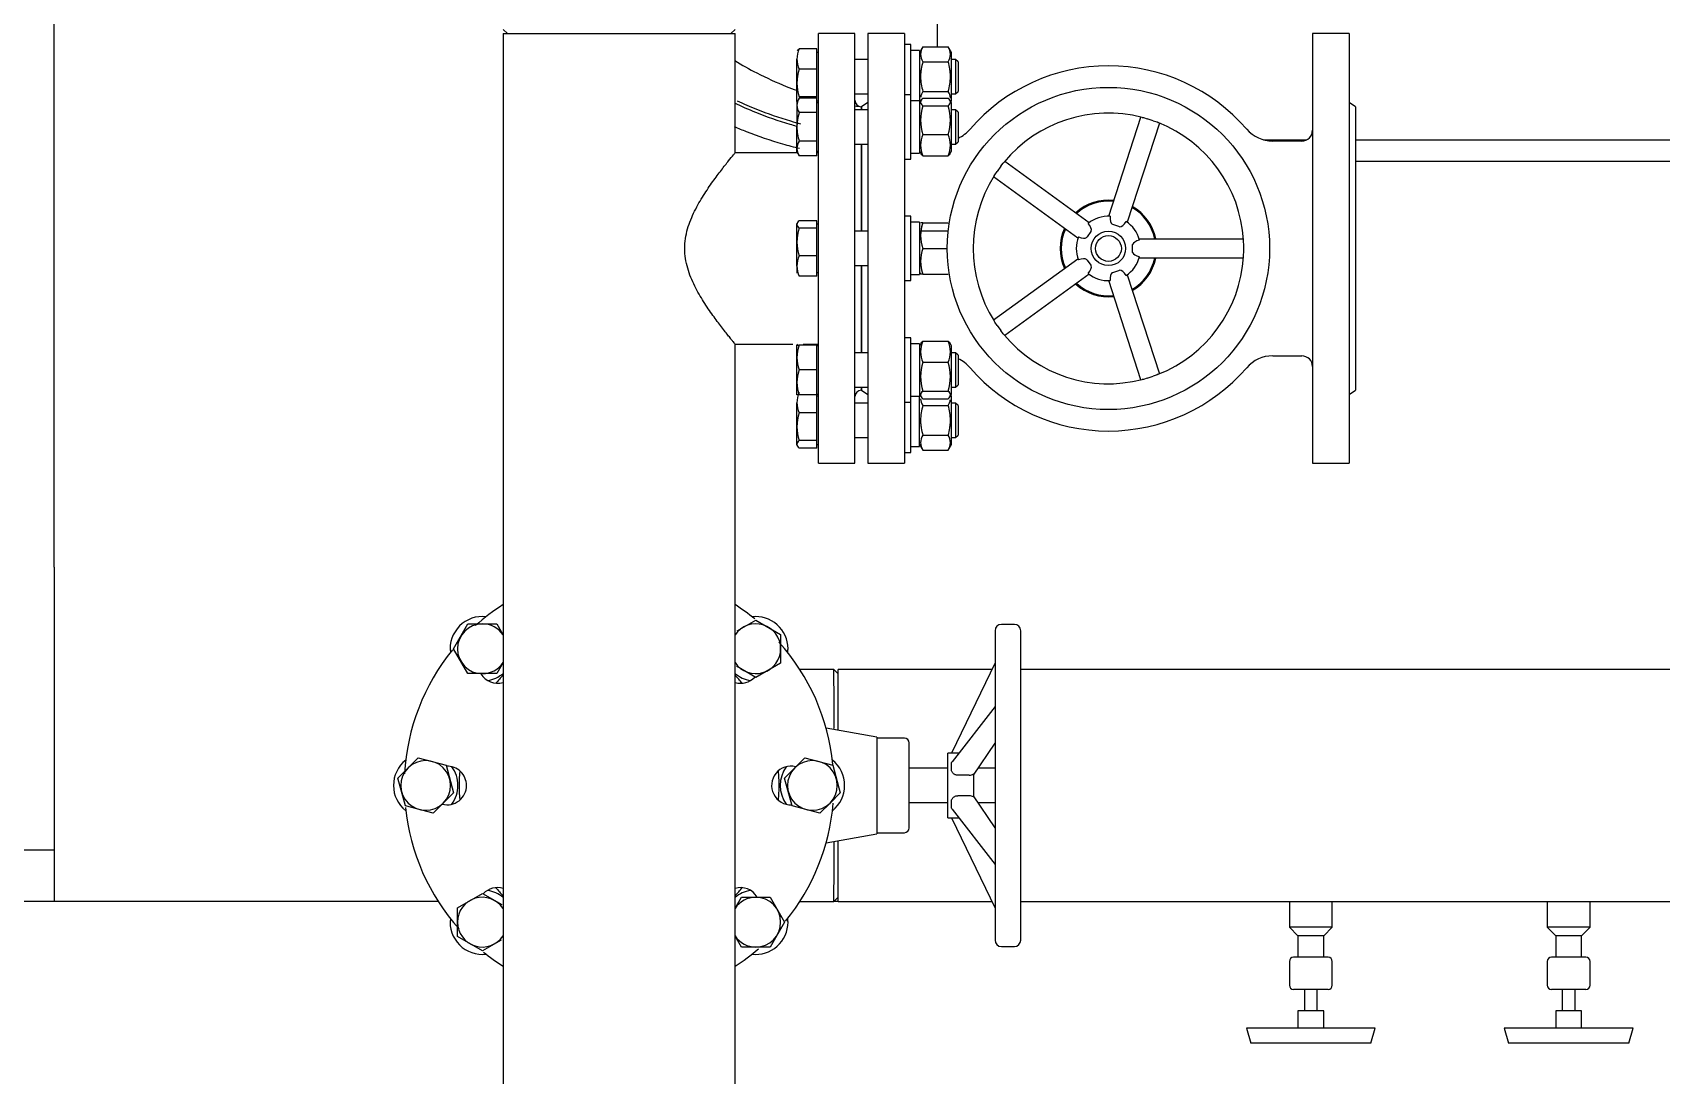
# Model space of a CAD drawing. Extents: x -681219 to -550379, y -242630 to -158199.
# Drawn here: x -627363 to -626380, y -173681 to -173052 of the extents above; entities that cross this region are included whole.
import ezdxf

# ---------------------------------------------------------------- set-up
doc = ezdxf.new("R2010")
doc.units = 0
doc.header["$LTSCALE"] = 1000
for name, color, linetype in [('$TD_AUDIT_GENERATED_(27B4)', 7, 'CONTINUOUS'), ('$TD_AUDIT_GENERATED_(27CE)', 7, 'CONTINUOUS'), ('$TD_AUDIT_GENERATED_(382)', 7, 'CONTINUOUS'), ('16_GB93', 7, 'CONTINUOUS'), ('16_GB97.1', 7, 'CONTINUOUS'), ('B1OS_截止阀DN20', 7, 'CONTINUOUS'), ('DN100-PN4.0_JB88', 7, 'CONTINUOUS'), ('DN80-PN1.6_GB911', 7, 'CONTINUOUS'), ('F.S截止阀DN80', 7, 'CONTINUOUS'), ('GBT_12459_90度弯头D', 7, 'CONTINUOUS'), ('GBT_12459_异径接头DN', 7, 'CONTINUOUS'), ('M16_GB6170', 7, 'CONTINUOUS'), ('M16×65_GB5783', 7, 'CONTINUOUS'), ('M16×70_GB5783_A', 7, 'CONTINUOUS'), ('SPTZ00211499', 7, 'CONTINUOUS'), ('SPTZ00211507A', 7, 'CONTINUOUS'), ('SPTZ0110017219', 7, 'CONTINUOUS'), ('SPTZ011001802', 7, 'CONTINUOUS'), ('SPTZ45_060101', 7, 'CONTINUOUS'), ('SPTZ45_060102', 7, 'CONTINUOUS')]:
    doc.layers.add(name, color=color, linetype=linetype)

msp = doc.modelspace()

# ---------------------------------------------------------------- linework, layer by layer
at = {"layer": '$TD_AUDIT_GENERATED_(27B4)', "color": 7, "linetype": 'Continuous'}
for p, q in [((-626620.373, -173116.2493), (-626594.1154, -173116.2493)), ((-626564.7922, -173116.2493), (-626195.1705, -173116.2493)), ((-626564.7922, -173129.1056), (-626195.1705, -173129.1056))]:
    msp.add_line(p, q, dxfattribs=at)
for points, knots in [([(-626901.9331, -173108.1524), (-626903.2631, -173107.7881), (-626904.5908, -173107.4112), (-626912.9156, -173104.9639), (-626919.8371, -173102.5495), (-626930.8517, -173098.0723), (-626935.0932, -173096.1862), (-626939.2591, -173094.1659)], [0.175664426, 0.175664426, 0.175664426, 0.175664426, 0.1875, 0.1875, 0.25, 0.25, 0.290282466, 0.290282466, 0.290282466, 0.290282466]), ([(-626899.3169, -173106.7954), (-626901.3643, -173106.2611), (-626903.4063, -173105.6972), (-626912.3925, -173103.0762), (-626919.2721, -173100.6961), (-626929.8779, -173096.4208), (-626933.7626, -173094.7198), (-626937.5843, -173092.9072)], [0.169183812, 0.169183812, 0.169183812, 0.169183812, 0.1875, 0.1875, 0.25, 0.25, 0.287055501, 0.287055501, 0.287055501, 0.287055501]), ([(-626900.1153, -173121.5927), (-626903.4912, -173120.7804), (-626906.8538, -173119.8949), (-626917.6407, -173116.8025), (-626925.0103, -173114.2967), (-626934.5901, -173110.5012), (-626937.0133, -173109.4935), (-626939.4143, -173108.4468)], [0.159358093, 0.159358093, 0.159358093, 0.159358093, 0.1875, 0.1875, 0.25, 0.25, 0.271425001, 0.271425001, 0.271425001, 0.271425001])]:
    msp.add_open_spline(points, degree=3, knots=knots, dxfattribs=at)
at = {"layer": '$TD_AUDIT_GENERATED_(27CE)', "color": 7, "linetype": 'Continuous'}
msp.add_line((-626817.2505, -172714.0382), (-626817.2505, -173060.188), dxfattribs=at)
at = {"layer": '$TD_AUDIT_GENERATED_(382)', "color": 7, "linetype": 'Continuous'}
for p, q in [((-627349.9065, -173374.0523), (-627349.9065, -172511.6804)), ((-627375.8265, -173544.7064), (-627349.9065, -173544.7064))]:
    msp.add_line(p, q, dxfattribs=at)
at = {"layer": '16_GB93', "color": 7, "linetype": 'Continuous'}
for p, q in [((-626827.7506, -173062.3352), (-626833.0642, -173062.3352)), ((-626827.7506, -173062.3352), (-626827.7506, -173092.7024)), ((-626827.7506, -173092.7024), (-626833.0642, -173092.7024)), ((-626827.7506, -173092.7024), (-626827.7506, -173124.3248)), ((-626833.0642, -173124.3248), (-626827.7506, -173124.3248)), ((-626827.7506, -173166.0152), (-626833.0642, -173166.0152)), ((-626827.7506, -173166.0152), (-626827.7506, -173197.6376)), ((-626833.0642, -173197.6376), (-626827.7506, -173197.6376)), ((-626827.7506, -173239.328), (-626833.0642, -173239.328)), ((-626827.7506, -173239.328), (-626827.7506, -173270.9504)), ((-626833.0642, -173270.9504), (-626827.7506, -173270.9504)), ((-626827.7506, -173301.3176), (-626827.7506, -173270.9264)), ((-626833.0642, -173301.3176), (-626827.7506, -173301.3176))]:
    msp.add_line(p, q, dxfattribs=at)
at = {"layer": '16_GB97.1', "color": 7, "linetype": 'Continuous'}
for p, q in [((-626833.0642, -173058.7064), (-626836.9522, -173058.7064)), ((-626833.0642, -173089.0736), (-626833.0642, -173058.7064)), ((-626833.0642, -173089.0736), (-626836.9522, -173089.0736)), ((-626833.0642, -173127.9536), (-626833.0642, -173089.0736)), ((-626836.9522, -173127.9536), (-626833.0642, -173127.9536)), ((-626833.0642, -173162.3864), (-626836.9522, -173162.3864)), ((-626833.0642, -173201.2664), (-626833.0642, -173162.3864)), ((-626836.9522, -173201.2664), (-626833.0642, -173201.2664)), ((-626833.0642, -173235.6992), (-626836.9522, -173235.6992)), ((-626833.0642, -173274.5792), (-626833.0642, -173235.6992)), ((-626836.9522, -173274.5792), (-626833.0642, -173274.5792)), ((-626833.0642, -173304.9464), (-626833.0642, -173274.5792)), ((-626836.9522, -173304.9464), (-626833.0642, -173304.9464))]:
    msp.add_line(p, q, dxfattribs=at)
for centre, start, end in [((-627091.5354, -173423.3495), 83.3431859, 186.6568141), ((-626926.5815, -173423.3495), 0, 96.6568141), ((-626926.5815, -173423.3495), 353.3431859, 0), ((-627091.5354, -173423.3495), 279.4228975, 309.9890119), ((-626926.5815, -173423.3495), 230.0109881, 260.5771004), ((-627125.6985, -173505.8264), 128.3431859, 231.6568141), ((-626892.4185, -173505.8264), 0, 51.6568141), ((-627125.6985, -173505.8264), 0, 35.5771025), ((-626892.4185, -173505.8264), 144.4228974, 215.5771026), ((-627125.6985, -173505.8264), 324.4228975, 0), ((-626892.4185, -173505.8264), 308.3431859, 0), ((-627091.5354, -173588.3033), 50.0109881, 80.5771025), ((-626926.5815, -173588.3033), 99.4228974, 129.9890119), ((-627091.5354, -173588.3033), 173.3431859, 276.6568141), ((-626926.5815, -173588.3033), 263.3431859, 0), ((-626926.5815, -173588.3033), 0, 6.6568141)]:
    msp.add_arc(centre, 19.44, start, end, dxfattribs=at)
at = {"layer": 'B1OS_截止阀DN20', "color": 7, "linetype": 'Continuous'}
for p, q in [((-626604.7065, -173575.8104), (-626604.7065, -173591.3624)), ((-626578.7865, -173591.3624), (-626578.7865, -173575.8104)), ((-626449.1865, -173575.8104), (-626449.1865, -173591.3624)), ((-626423.2665, -173591.3624), (-626423.2665, -173575.8104)), ((-626578.7865, -173591.3624), (-626604.7065, -173591.3624)), ((-626604.7065, -173591.3624), (-626599.5225, -173596.5464)), ((-626583.9705, -173596.5464), (-626599.5225, -173596.5464)), ((-626599.5225, -173596.5464), (-626599.5225, -173609.5064)), ((-626583.9705, -173596.5464), (-626578.7865, -173591.3624)), ((-626583.9705, -173609.5064), (-626583.9705, -173596.5464)), ((-626423.2665, -173591.3624), (-626449.1865, -173591.3624)), ((-626449.1865, -173591.3624), (-626444.0025, -173596.5464)), ((-626428.4505, -173596.5464), (-626444.0025, -173596.5464)), ((-626444.0025, -173596.5464), (-626444.0025, -173609.5064)), ((-626428.4505, -173596.5464), (-626423.2665, -173591.3624)), ((-626428.4505, -173609.5064), (-626428.4505, -173596.5464)), ((-626581.3785, -173609.5064), (-626602.1145, -173609.5064)), ((-626425.8585, -173609.5064), (-626446.5945, -173609.5064)), ((-626604.7065, -173612.0984), (-626604.7065, -173626.3544)), ((-626578.7865, -173626.3544), (-626578.7865, -173612.0984)), ((-626449.1865, -173612.0984), (-626449.1865, -173626.3544)), ((-626423.2665, -173626.3544), (-626423.2665, -173612.0984)), ((-626581.3785, -173628.9464), (-626602.1145, -173628.9464)), ((-626595.6345, -173628.9464), (-626595.6345, -173641.9064)), ((-626587.8585, -173641.9064), (-626587.8585, -173628.9464)), ((-626425.8585, -173628.9464), (-626446.5945, -173628.9464)), ((-626440.1145, -173628.9464), (-626440.1145, -173641.9064)), ((-626432.3385, -173641.9064), (-626432.3385, -173628.9464)), ((-626583.9705, -173641.9064), (-626599.5225, -173641.9064)), ((-626599.5225, -173641.9064), (-626599.5225, -173652.2744)), ((-626583.9705, -173652.2744), (-626583.9705, -173641.9064)), ((-626428.4505, -173641.9064), (-626444.0025, -173641.9064)), ((-626444.0025, -173641.9064), (-626444.0025, -173652.2744)), ((-626428.4505, -173652.2744), (-626428.4505, -173641.9064)), ((-626552.8665, -173652.2744), (-626630.6265, -173652.2744)), ((-626630.6265, -173652.2744), (-626628.0345, -173661.3464)), ((-626555.4585, -173661.3464), (-626552.8665, -173652.2744)), ((-626397.3465, -173652.2744), (-626475.1065, -173652.2744)), ((-626475.1065, -173652.2744), (-626472.5145, -173661.3464)), ((-626399.9385, -173661.3464), (-626397.3465, -173652.2744)), ((-626555.4585, -173661.3464), (-626628.0345, -173661.3464)), ((-626399.9385, -173661.3464), (-626472.5145, -173661.3464))]:
    msp.add_line(p, q, dxfattribs=at)
for centre, start, end in [((-626602.1145, -173612.0984), 90, 180), ((-626581.3785, -173612.0984), 0, 90), ((-626446.5945, -173612.0984), 90, 180), ((-626425.8585, -173612.0984), 0, 90), ((-626602.1145, -173626.3544), 180, 270), ((-626581.3785, -173626.3544), 270, 0), ((-626446.5945, -173626.3544), 180, 270), ((-626425.8585, -173626.3544), 270, 0)]:
    msp.add_arc(centre, 2.592, start, end, dxfattribs=at)
at = {"layer": 'DN100-PN4.0_JB88', "color": 7, "linetype": 'Continuous'}
for start, end in [(136.4548919, 140.2889776), (39.7110223, 43.5451081), (174.7110223, 185.2889777), (0, 5.2889777), (354.7110223, 0), (219.7110224, 223.5451081), (316.4548919, 320.2889777)]:
    msp.add_arc((-627009.0585, -173505.8264), 96.552, start, end, dxfattribs=at)
at = {"layer": 'DN80-PN1.6_GB911', "color": 7, "linetype": 'Continuous'}
for p, q in [((-626888.7922, -173311.4264), (-626888.7922, -173052.2264)), ((-626866.7602, -173052.2264), (-626888.7922, -173052.2264)), ((-626866.7602, -173311.4264), (-626866.7602, -173052.2264)), ((-626862.8722, -173098.1456), (-626862.8722, -173096.2904)), ((-626862.8722, -173171.4584), (-626862.8722, -173118.8816)), ((-626862.8722, -173244.7712), (-626862.8722, -173192.1944)), ((-626862.8722, -173267.3624), (-626862.8722, -173265.5072)), ((-626888.7922, -173311.4264), (-626866.7602, -173311.4264))]:
    msp.add_line(p, q, dxfattribs=at)
for centre, radius, start, end in [((-626862.8722, -173092.4024), 3.888, 180, 270), ((-626862.8722, -173271.2504), 3.888, 90, 180), ((-627009.0585, -173505.8264), 129.6, 122.6836388, 131.8869272), ((-627009.0585, -173505.8264), 129.6, 50.8356353, 57.3163612), ((-627009.0585, -173505.8264), 129.6, 5.6089581, 41.8869272), ((-627009.0585, -173505.8264), 129.6, 140.858135, 176.8869272), ((-627082.3713, -173432.5136), 11.664, 210.7659138, 286.582378), ((-626935.7456, -173432.5136), 11.664, 253.417622, 317.4491317), ((-627112.7385, -173505.8264), 11.664, 0, 92.4491317), ((-626905.3785, -173505.8264), 11.664, 75.7659138, 272.4491317), ((-627112.7385, -173505.8264), 11.664, 255.7659138, 0), ((-627009.0585, -173505.8264), 129.6, 185.8604693, 221.8869272), ((-627009.0585, -173505.8264), 129.6, 320.8246635, 355.2877037), ((-627082.3713, -173579.1392), 11.664, 73.417622, 137.4491317), ((-626935.7456, -173579.1392), 11.664, 30.7659138, 106.582378), ((-627009.0585, -173505.8264), 129.6, 230.8560802, 237.3163612), ((-627009.0585, -173505.8264), 129.6, 302.6836388, 310.4543743)]:
    msp.add_arc(centre, radius, start, end, dxfattribs=at)
at = {"layer": 'F.S截止阀DN80', "color": 7, "linetype": 'Continuous'}
for p, q in [((-626858.9842, -173052.2264), (-626858.9842, -173311.4264)), ((-626836.9522, -173052.2264), (-626858.9842, -173052.2264)), ((-626836.9522, -173052.2264), (-626836.9522, -173311.4264)), ((-626590.7122, -173052.2264), (-626590.7122, -173311.4264)), ((-626568.6802, -173052.2264), (-626590.7122, -173052.2264)), ((-626568.6802, -173052.2264), (-626568.6802, -173311.4264)), ((-626858.9842, -173093.6984), (-626862.8722, -173096.2904)), ((-626862.8722, -173096.2904), (-626862.8722, -173098.1456)), ((-626564.7922, -173096.2904), (-626568.6802, -173093.6984)), ((-626564.7922, -173096.2904), (-626564.7922, -173267.3624)), ((-626713.6482, -173162.3873), (-626694.2126, -173102.5707)), ((-626683.1195, -173106.1751), (-626702.5551, -173165.9916)), ((-626693.5099, -173102.748), (-626692.7174, -173102.8372)), ((-626692.7174, -173102.8372), (-626690.4505, -173103.5738)), ((-626686.7528, -173104.7753), (-626690.4505, -173103.5738)), ((-626686.7528, -173104.7753), (-626684.4858, -173105.5118)), ((-626684.4858, -173105.5118), (-626683.7922, -173105.9054)), ((-626862.8722, -173118.8816), (-626862.8722, -173171.4584)), ((-626597.1922, -173117.0264), (-626614.7497, -173117.0264)), ((-626732.2631, -173175.6444), (-626783.1461, -173138.6757)), ((-626782.7603, -173138.0621), (-626782.4305, -173137.336)), ((-626782.4305, -173137.336), (-626781.0295, -173135.4076)), ((-626778.7442, -173132.2622), (-626781.0295, -173135.4076)), ((-626778.7442, -173132.2622), (-626777.3432, -173130.3338)), ((-626777.3432, -173130.3338), (-626776.7545, -173129.7958)), ((-626776.2902, -173129.2393), (-626725.4071, -173166.208)), ((-626711.1796, -173167.3716), (-626711.5857, -173167.2396)), ((-626707.4819, -173168.573), (-626711.1796, -173167.3716)), ((-626726.7599, -173174.8368), (-626727.0108, -173175.1823)), ((-626724.4746, -173171.6914), (-626726.7599, -173174.8368)), ((-626724.2236, -173171.346), (-626724.4746, -173171.6914)), ((-626707.0759, -173168.705), (-626707.4819, -173168.573)), ((-626695.2877, -173175.9944), (-626632.3928, -173175.9944)), ((-626783.1461, -173224.9771), (-626732.2631, -173188.0084)), ((-626699.2652, -173179.8824), (-626699.2652, -173179.4554)), ((-626699.2652, -173183.7704), (-626699.2652, -173179.8824)), ((-626699.2652, -173184.1974), (-626699.2652, -173183.7704)), ((-626632.3928, -173187.6584), (-626695.2877, -173187.6584)), ((-626862.8722, -173192.1944), (-626862.8722, -173244.7712)), ((-626725.4071, -173197.4448), (-626776.2902, -173234.4135)), ((-626727.0108, -173188.4705), (-626726.7599, -173188.816)), ((-626726.7599, -173188.816), (-626724.4746, -173191.9614)), ((-626724.4746, -173191.9614), (-626724.2236, -173192.3068)), ((-626711.5857, -173196.4131), (-626711.1796, -173196.2812)), ((-626711.1796, -173196.2812), (-626707.4819, -173195.0797)), ((-626707.4819, -173195.0797), (-626707.0759, -173194.9478)), ((-626702.5551, -173197.6611), (-626683.1195, -173257.4777)), ((-626694.2126, -173261.0821), (-626713.6482, -173201.2655)), ((-626782.4305, -173226.3168), (-626782.7603, -173225.5907)), ((-626781.0295, -173228.2452), (-626782.4305, -173226.3168)), ((-626781.0295, -173228.2452), (-626778.7442, -173231.3906)), ((-626777.3432, -173233.319), (-626778.7442, -173231.3906)), ((-626776.7545, -173233.857), (-626777.3432, -173233.319)), ((-626614.7497, -173246.6264), (-626597.1922, -173246.6264)), ((-626862.8722, -173265.5072), (-626862.8722, -173267.3624)), ((-626692.7174, -173260.8156), (-626693.5099, -173260.9048)), ((-626690.4505, -173260.079), (-626692.7174, -173260.8156)), ((-626690.4505, -173260.079), (-626686.7528, -173258.8775)), ((-626684.4858, -173258.141), (-626686.7528, -173258.8775)), ((-626683.7922, -173257.7474), (-626684.4858, -173258.141)), ((-626862.8722, -173267.3624), (-626858.9842, -173269.9544)), ((-626568.6802, -173269.9544), (-626564.7922, -173267.3624)), ((-626858.9842, -173311.4264), (-626836.9522, -173311.4264)), ((-626590.7122, -173311.4264), (-626568.6802, -173311.4264)), ((-626782.2585, -173412.5144), (-626782.2585, -173599.1384)), ((-626770.5945, -173408.6264), (-626778.3705, -173408.6264)), ((-626766.7065, -173599.1384), (-626766.7065, -173412.5144)), ((-626782.2585, -173431.8185), (-626808.4191, -173486.3864)), ((-626782.2585, -173458.1006), (-626808.1571, -173491.4876)), ((-626853.5385, -173476.6664), (-626884.1508, -173471.2686)), ((-626853.5385, -173476.6664), (-626853.5385, -173534.9864)), ((-626836.9497, -173477.3144), (-626853.5385, -173477.3144)), ((-626834.0985, -173531.4872), (-626834.0985, -173480.1656)), ((-626795.2185, -173499.6228), (-626782.2585, -173480.2762)), ((-626810.7705, -173525.2664), (-626810.7705, -173486.3864)), ((-626804.7935, -173486.3864), (-626810.7705, -173486.3864)), ((-626804.2001, -173486.3864), (-626804.7935, -173486.3864)), ((-626810.7705, -173495.4584), (-626834.0985, -173495.4584)), ((-626797.8056, -173499.6444), (-626804.6838, -173499.6444)), ((-626795.2185, -173498.8878), (-626795.2185, -173512.765)), ((-626782.2585, -173495.4584), (-626792.4288, -173495.4584)), ((-626797.8056, -173512.0084), (-626804.6838, -173512.0084)), ((-626782.2585, -173531.3766), (-626795.2185, -173512.03)), ((-626834.0985, -173516.1944), (-626810.7705, -173516.1944)), ((-626808.1608, -173520.1605), (-626782.2585, -173553.5522)), ((-626792.4288, -173516.1944), (-626782.2585, -173516.1944)), ((-626810.7705, -173525.2664), (-626804.7083, -173525.2664)), ((-626808.4191, -173525.2664), (-626782.2585, -173579.8343)), ((-626804.7083, -173525.2664), (-626804.2001, -173525.2664)), ((-626884.1508, -173540.3842), (-626853.5385, -173534.9864)), ((-626853.5385, -173534.3384), (-626836.9497, -173534.3384)), ((-626778.3705, -173603.0264), (-626770.5945, -173603.0264))]:
    msp.add_line(p, q, dxfattribs=at)
for radius in [97.2, 10.368, 7.776]:
    msp.add_circle((-626713.8322, -173181.8264), radius, dxfattribs=at)
for centre, radius, start, end in [((-626713.8322, -173181.8264), 110.16, 40.8033866, 139.1966134), ((-626713.8322, -173181.8264), 81.648, 75.5874364, 140.4125636), ((-626713.8322, -173181.8264), 81.648, 3.5874364, 68.4125635), ((-626812.9148, -173096.2904), 20.736, 293.7838563, 319.1966134), ((-626614.7497, -173096.2904), 20.736, 220.8033866, 270), ((-626597.1922, -173110.5464), 6.48, 270, 0), ((-626713.8322, -173181.8264), 81.648, 147.5874364, 212.4125636), ((-626713.8322, -173181.8264), 29.16, 83.536959, 132.463041), ((-626713.8322, -173181.8264), 28.512, 83.8028917, 132.1971083), ((-626713.8322, -173181.8264), 28.512, 11.8028917, 60.1971083), ((-626713.8322, -173181.8264), 29.16, 11.536959, 60.463041), ((-626713.8322, -173181.8264), 19.44, 87.0885297, 128.9114703), ((-626713.8322, -173181.8264), 19.44, 15.0885297, 56.9114703), ((-626713.8322, -173181.8264), 29.16, 155.536959, 204.463041), ((-626713.8322, -173181.8264), 28.512, 155.8028917, 204.1971083), ((-626713.8322, -173181.8264), 19.44, 159.0885297, 200.9114703), ((-626713.8322, -173181.8264), 81.648, 1.3643141, 3.5874364), ((-626713.8322, -173181.8264), 19.44, 303.0885297, 344.9114703), ((-626713.8322, -173181.8264), 28.512, 299.8028917, 348.1971083), ((-626713.8322, -173181.8264), 29.16, 299.536959, 348.463041), ((-626713.8322, -173181.8264), 81.648, 291.5874365, 356.4125636), ((-626713.8322, -173181.8264), 81.648, 356.4125636, 358.6356859), ((-626713.8322, -173181.8264), 81.648, 358.6356859, 1.3643141), ((-626713.8322, -173181.8264), 19.44, 231.0885297, 272.9114703), ((-626713.8322, -173181.8264), 29.16, 227.536959, 276.463041), ((-626713.8322, -173181.8264), 28.512, 227.8028917, 276.1971083), ((-626713.8322, -173181.8264), 81.648, 219.5874364, 284.4125636), ((-626614.7497, -173267.3624), 20.736, 90, 139.1966134), ((-626597.1922, -173253.1064), 6.48, 0, 90), ((-626812.9148, -173267.3624), 20.736, 40.8033866, 66.2161437), ((-626713.8322, -173181.8264), 110.16, 220.8033866, 270), ((-626713.8322, -173181.8264), 110.16, 270, 319.1966134), ((-626778.3705, -173412.5144), 3.888, 90, 180), ((-626770.5945, -173412.5144), 3.888, 0, 90), ((-626836.9497, -173480.1656), 2.8512, 0, 90), ((-626797.8367, -173494.7364), 4.9081, 270.36326, 302.2389924), ((-626797.8444, -173516.9429), 4.9346, 57.8488402, 89.5489075), ((-626836.9497, -173531.4872), 2.8512, 270, 0), ((-626778.3705, -173599.1384), 3.888, 180, 270), ((-626770.5945, -173599.1384), 3.888, 270, 0)]:
    msp.add_arc(centre, radius, start, end, dxfattribs=at)
for centre, major_axis, ratio, start_param, end_param in [((-626733.0081, -173165.4914), (8.5854, -6.2377), 0.36637196, 0.11003773, 0.92989324), ((-626707.9201, -173157.3399), (3.2793, 10.0928), 0.36637196, 2.21169942, 3.03155492), ((-626704.2224, -173158.5413), (-3.2793, -10.0928), 0.36637196, 0.11003773, 0.92989324), ((-626735.2934, -173168.6369), (-8.5854, 6.2377), 0.36637196, 2.21169942, 3.03155492), ((-626688.7172, -173179.8824), (10.6122, 0), 0.36637196, 2.21169942, 3.03155492), ((-626735.2934, -173195.0159), (8.5854, 6.2377), 0.36637196, 0.11003773, 0.92989324), ((-626688.7172, -173183.7704), (-10.6122, 0), 0.36637196, 0.11003773, 0.92989324), ((-626733.0081, -173198.1614), (-8.5854, -6.2377), 0.36637196, 2.21169942, 3.03155492), ((-626707.9201, -173206.3129), (-3.2793, 10.0928), 0.36637196, 0.11003773, 0.92989324), ((-626704.2224, -173205.1115), (3.2793, -10.0928), 0.36637196, 2.21169942, 3.03155492), ((-626817.4123, -173505.8264), (5.927, 19.3347), 0.34086795, -0.93853171, -0.73819686), ((-626817.4123, -173505.8264), (5.927, -19.3347), 0.34086795, 0.73819686, 0.93853171)]:
    msp.add_ellipse(centre, major_axis=major_axis, ratio=ratio, start_param=start_param, end_param=end_param, dxfattribs=at)
for points, knots in [([(-626808.5931, -173492.8844), (-626808.6051, -173492.6883), (-626808.5906, -173492.4982), (-626808.5101, -173492.1295), (-626808.4426, -173491.9489), (-626808.2964, -173491.6814), (-626808.2339, -173491.5864), (-626808.163, -173491.4951)], [0, 0, 0, 0, 0.125, 0.125, 0.25, 0.25, 0.3235188, 0.3235188, 0.3235188, 0.3235188]), ([(-626804.6838, -173499.6444), (-626804.9466, -173499.6444), (-626805.2056, -173499.6226), (-626805.716, -173499.5342), (-626805.9699, -173499.4667), (-626806.4559, -173499.2863), (-626806.6862, -173499.1747), (-626807.1207, -173498.9091), (-626807.3269, -173498.7527), (-626807.6934, -173498.4103), (-626807.8559, -173498.2237), (-626808.139, -173497.8208), (-626808.2572, -173497.6066), (-626808.4413, -173497.1693), (-626808.5089, -173496.942), (-626808.5906, -173496.4848), (-626808.6051, -173496.2569), (-626808.5931, -173496.0299)], [0, 0, 0, 0, 0.125, 0.125, 0.25, 0.25, 0.375, 0.375, 0.5, 0.5, 0.625, 0.625, 0.75, 0.75, 0.875, 0.875, 1, 1, 1, 1]), ([(-626808.5931, -173515.6229), (-626808.6051, -173515.396), (-626808.5906, -173515.1691), (-626808.5101, -173514.7161), (-626808.4426, -173514.4873), (-626808.2585, -173514.0485), (-626808.1423, -173513.8377), (-626807.8607, -173513.4349), (-626807.6955, -173513.2448), (-626807.3302, -173512.9029), (-626807.1267, -173512.7478), (-626806.6884, -173512.4791), (-626806.4574, -173512.3673), (-626805.9731, -173512.1871), (-626805.7182, -173512.119), (-626805.2061, -173512.0302), (-626804.9466, -173512.0084), (-626804.6838, -173512.0084)], [0, 0, 0, 0, 0.125, 0.125, 0.25, 0.25, 0.375, 0.375, 0.5, 0.5, 0.625, 0.625, 0.75, 0.75, 0.875, 0.875, 1, 1, 1, 1]), ([(-626808.1624, -173520.1582), (-626808.2332, -173520.0672), (-626808.2957, -173519.9723), (-626808.4413, -173519.7069), (-626808.5089, -173519.5276), (-626808.5906, -173519.1556), (-626808.6051, -173518.9646), (-626808.5931, -173518.7684)], [0.677231617, 0.677231617, 0.677231617, 0.677231617, 0.75, 0.75, 0.875, 0.875, 1, 1, 1, 1])]:
    msp.add_open_spline(points, degree=3, knots=knots, dxfattribs=at)
at = {"layer": 'GBT_12459_90度弯头D', "color": 7, "linetype": 'Continuous'}
for p, q in [((-626879.4503, -173435.8424), (-626899.9787, -173435.8424)), ((-626876.8665, -173438.4344), (-626879.4585, -173435.8424)), ((-626876.8665, -173471.9709), (-626876.8665, -173438.4344)), ((-626876.8665, -173573.2184), (-626876.8665, -173539.6868)), ((-626899.9787, -173575.8104), (-626879.594, -173575.8104)), ((-626879.4584, -173575.8104), (-626876.8665, -173573.2184))]:
    msp.add_line(p, q, dxfattribs=at)
for start, end in [(0.21101457, 0.43087999), (359.56917557, 359.78895939)]:
    msp.add_arc((-636185.3003, -173505.8262), 9306.105, start, end, dxfattribs=at)
at = {"layer": 'GBT_12459_异径接头DN', "color": 7, "linetype": 'Continuous'}
for p, q in [((-627079.0425, -173049.6344), (-627076.4505, -173052.2264)), ((-626941.6665, -173052.2264), (-626939.0745, -173049.6344))]:
    msp.add_line(p, q, dxfattribs=at)
at = {"layer": 'M16_GB6170', "color": 7, "linetype": 'Continuous'}
for p, q in [((-626825.8, -173060.188), (-626827.7506, -173063.5664)), ((-626825.8, -173060.188), (-626810.5204, -173060.188)), ((-626808.5698, -173063.5664), (-626810.5204, -173060.188)), ((-626825.8003, -173069.1672), (-626810.5202, -173069.1672)), ((-626808.5698, -173092.7264), (-626808.5698, -173063.5664)), ((-626825.8003, -173087.1256), (-626810.5202, -173087.1256)), ((-626826.777, -173092.2471), (-626827.7506, -173093.9336)), ((-626827.7506, -173092.7264), (-626827.4021, -173093.33)), ((-626825.8003, -173091.1674), (-626810.5202, -173091.1674)), ((-626825.8, -173095.815), (-626810.5204, -173095.815)), ((-626808.5698, -173093.9336), (-626809.5162, -173092.2944)), ((-626808.9183, -173093.33), (-626808.5698, -173092.7264)), ((-626808.5698, -173123.0936), (-626808.5698, -173093.9336)), ((-626825.8003, -173113.1612), (-626810.5202, -173113.1612)), ((-626827.7506, -173123.0936), (-626826.777, -173124.78)), ((-626825.8003, -173125.8598), (-626810.5202, -173125.8598)), ((-626809.5162, -173124.7327), (-626808.5698, -173123.0936)), ((-626825.8003, -173166.2744), (-626827.0748, -173166.2744)), ((-626825.8003, -173166.2744), (-626810.5202, -173166.2744)), ((-626825.8, -173181.8264), (-626811.0322, -173181.8264)), ((-626827.7506, -173196.4064), (-626827.1894, -173197.3784)), ((-626825.8003, -173197.3784), (-626827.1894, -173197.3784)), ((-626825.8003, -173197.3784), (-626810.5202, -173197.3784)), ((-626826.8042, -173238.9201), (-626827.7506, -173240.5592)), ((-626825.8003, -173237.793), (-626810.5202, -173237.793)), ((-626808.5698, -173240.5592), (-626809.5435, -173238.8728)), ((-626808.5698, -173269.7192), (-626808.5698, -173240.5592)), ((-626825.8003, -173250.4916), (-626810.5202, -173250.4916)), ((-626827.7506, -173269.7192), (-626826.8042, -173271.3584)), ((-626827.4021, -173270.3228), (-626827.7506, -173270.9264)), ((-626825.8003, -173272.4854), (-626810.5202, -173272.4854)), ((-626825.8, -173267.8378), (-626810.5204, -173267.8378)), ((-626809.5435, -173271.4056), (-626808.5698, -173269.7192)), ((-626808.5698, -173270.9264), (-626808.9183, -173270.3228)), ((-626808.5698, -173300.0864), (-626808.5698, -173270.9264)), ((-626825.8003, -173276.5272), (-626810.5202, -173276.5272)), ((-626825.8003, -173294.4856), (-626810.5202, -173294.4856)), ((-626827.7506, -173300.0864), (-626825.8, -173303.4648)), ((-626825.8, -173303.4648), (-626810.5204, -173303.4648)), ((-626810.5204, -173303.4648), (-626808.5698, -173300.0864))]:
    msp.add_line(p, q, dxfattribs=at)
for centre, radius, start, end in [((-626819.1337, -173064.6777), 8.0373, 146.0398024, 213.9572864), ((-626817.1868, -173064.6777), 8.0373, 326.0428621, 33.960049), ((-626819.1337, -173091.615), 8.0373, 146.0428621, 172.5050381), ((-626817.1868, -173091.615), 8.0373, 3.8970826, 33.9572864), ((-626799.189, -173104.4885), 27.9889, 161.9474525, 198.0510406), ((-626837.1316, -173104.4885), 27.9889, 341.9490108, 18.0524962), ((-626811.8335, -173119.5105), 15.3422, 155.5535538, 204.4464462), ((-626824.487, -173119.5105), 15.3422, 335.5535538, 24.4464462), ((-626804.5336, -173174.0501), 22.6436, 159.9161491, 200.0855317), ((-626804.5337, -173174.0501), 22.6435, 159.9160889, 173.3707283), ((-626804.5337, -173189.6027), 22.6435, 159.9144081, 200.0839111), ((-626804.5336, -173189.6027), 22.6436, 186.3832647, 200.0838509), ((-626811.8335, -173244.1423), 15.3422, 155.5535538, 204.4464462), ((-626824.487, -173244.1423), 15.3422, 335.5535538, 24.4464462), ((-626799.1889, -173259.1643), 27.9889, 161.9490108, 198.0524962), ((-626837.1315, -173259.1643), 27.9889, 341.9474525, 18.0510406), ((-626819.1337, -173272.0377), 8.0373, 183.8970826, 213.9572864), ((-626817.1868, -173272.0377), 8.0373, 326.0428621, 352.5050381), ((-626819.1337, -173298.975), 8.0373, 146.0428621, 213.960049), ((-626817.1868, -173298.975), 8.0373, 326.0398024, 33.9572864)]:
    msp.add_arc(centre, radius, start, end, dxfattribs=at)
for points, knots in [([(-626825.8003, -173069.1672), (-626826.2193, -173070.6186), (-626826.5683, -173072.0892), (-626826.9335, -173074.3383), (-626827.0288, -173075.0969), (-626827.1571, -173076.6239), (-626827.1894, -173077.385), (-626827.1896, -173079.6613), (-626827.0593, -173081.1693), (-626826.5756, -173084.1689), (-626826.2219, -173085.6651), (-626825.8003, -173087.1256)], [0, 0, 0, 0, 0.25, 0.25, 0.375, 0.375, 0.5, 0.5, 0.75, 0.75, 1, 1, 1, 1]), ([(-626810.5202, -173087.1256), (-626810.0986, -173085.6651), (-626809.7448, -173084.1689), (-626809.2612, -173081.1693), (-626809.1309, -173079.6613), (-626809.1311, -173077.385), (-626809.1634, -173076.6239), (-626809.2916, -173075.0969), (-626809.387, -173074.3383), (-626809.7522, -173072.0892), (-626810.1012, -173070.6186), (-626810.5202, -173069.1672)], [0, 0, 0, 0, 0.25, 0.25, 0.5, 0.5, 0.625, 0.625, 0.75, 0.75, 1, 1, 1, 1]), ([(-626825.8003, -173091.1674), (-626826.2235, -173091.5468), (-626826.5723, -173091.929), (-626827.0555, -173092.7014), (-626827.1883, -173093.0916), (-626827.1897, -173093.6843), (-626827.1572, -173093.8828), (-626827.0306, -173094.2755), (-626826.9366, -173094.4705), (-626826.5735, -173095.052), (-626826.2238, -173095.4351), (-626825.8, -173095.815)], [0, 0, 0, 0, 0.25, 0.25, 0.5, 0.5, 0.625, 0.625, 0.75, 0.75, 1, 1, 1, 1]), ([(-626810.5204, -173095.815), (-626810.0972, -173095.4356), (-626809.7483, -173095.0534), (-626809.2651, -173094.281), (-626809.1322, -173093.8908), (-626809.1307, -173093.2981), (-626809.1632, -173093.0996), (-626809.2898, -173092.7069), (-626809.3838, -173092.5119), (-626809.7468, -173091.9304), (-626810.0965, -173091.5473), (-626810.5202, -173091.1674)], [0, 0, 0, 0, 0.25, 0.25, 0.5, 0.5, 0.625, 0.625, 0.75, 0.75, 1, 1, 1, 1]), ([(-626825.8003, -173125.8598), (-626826.2235, -173125.4803), (-626826.5723, -173125.0981), (-626826.8311, -173124.6845), (-626826.8477, -173124.657), (-626826.8637, -173124.6295)], [0, 0, 0, 0, 0.25, 0.25, 0.267766366, 0.267766366, 0.267766366, 0.267766366]), ([(-626809.4535, -173124.624), (-626809.47, -173124.6524), (-626809.4871, -173124.6807), (-626809.7468, -173125.0968), (-626810.0965, -173125.4798), (-626810.5202, -173125.8598)], [0.731744408, 0.731744408, 0.731744408, 0.731744408, 0.75, 0.75, 1, 1, 1, 1]), ([(-626826.867, -173239.0287), (-626826.8505, -173239.0004), (-626826.8334, -173238.972), (-626826.5737, -173238.556), (-626826.224, -173238.1729), (-626825.8003, -173237.793)], [0.731744408, 0.731744408, 0.731744408, 0.731744408, 0.75, 0.75, 1, 1, 1, 1]), ([(-626810.5202, -173237.793), (-626810.097, -173238.1725), (-626809.7482, -173238.5547), (-626809.4894, -173238.9683), (-626809.4728, -173238.9958), (-626809.4567, -173239.0233)], [0, 0, 0, 0, 0.25, 0.25, 0.267766366, 0.267766366, 0.267766366, 0.267766366]), ([(-626825.8, -173267.8378), (-626826.2233, -173268.2172), (-626826.5721, -173268.5994), (-626827.0554, -173269.3718), (-626827.1882, -173269.762), (-626827.1897, -173270.3547), (-626827.1573, -173270.5532), (-626827.0307, -173270.9459), (-626826.9367, -173271.1409), (-626826.5737, -173271.7224), (-626826.224, -173272.1055), (-626825.8003, -173272.4854)], [0, 0, 0, 0, 0.25, 0.25, 0.5, 0.5, 0.625, 0.625, 0.75, 0.75, 1, 1, 1, 1]), ([(-626810.5202, -173272.4854), (-626810.097, -173272.106), (-626809.7482, -173271.7238), (-626809.265, -173270.9514), (-626809.1322, -173270.5612), (-626809.1308, -173269.9685), (-626809.1632, -173269.77), (-626809.2899, -173269.3773), (-626809.3839, -173269.1823), (-626809.747, -173268.6007), (-626810.0967, -173268.2177), (-626810.5204, -173267.8378)], [0, 0, 0, 0, 0.25, 0.25, 0.5, 0.5, 0.625, 0.625, 0.75, 0.75, 1, 1, 1, 1]), ([(-626825.8003, -173276.5272), (-626826.2219, -173277.9877), (-626826.5756, -173279.4839), (-626827.0593, -173282.4835), (-626827.1896, -173283.9915), (-626827.1894, -173286.2678), (-626827.1571, -173287.0289), (-626827.0288, -173288.5559), (-626826.9335, -173289.3145), (-626826.5683, -173291.5636), (-626826.2193, -173293.0342), (-626825.8003, -173294.4856)], [0, 0, 0, 0, 0.25, 0.25, 0.5, 0.5, 0.625, 0.625, 0.75, 0.75, 1, 1, 1, 1]), ([(-626810.5202, -173294.4856), (-626810.1012, -173293.0342), (-626809.7522, -173291.5636), (-626809.387, -173289.3145), (-626809.2916, -173288.5559), (-626809.1634, -173287.0289), (-626809.1311, -173286.2678), (-626809.1309, -173283.9915), (-626809.2612, -173282.4835), (-626809.7448, -173279.4839), (-626810.0986, -173277.9877), (-626810.5202, -173276.5272)], [0, 0, 0, 0, 0.25, 0.25, 0.375, 0.375, 0.5, 0.5, 0.75, 0.75, 1, 1, 1, 1])]:
    msp.add_open_spline(points, degree=3, knots=knots, dxfattribs=at)
at = {"layer": 'M16×65_GB5783', "color": 7, "linetype": 'Continuous'}
for p, q in [((-626901.7522, -173093.1576), (-626901.7522, -173067.5318)), ((-626889.829, -173061.4033), (-626900.4114, -173061.4033)), ((-626889.829, -173073.6603), (-626889.829, -173061.4033)), ((-626888.7922, -173063.5664), (-626889.829, -173063.5664)), ((-626858.9842, -173067.7784), (-626866.7602, -173067.7784)), ((-626806.0038, -173067.7784), (-626808.5698, -173067.7784)), ((-626806.0038, -173067.7784), (-626806.0038, -173088.5144)), ((-626804.5522, -173069.2299), (-626806.0038, -173067.7784)), ((-626804.5522, -173069.2299), (-626804.5522, -173087.0629)), ((-626889.829, -173073.6603), (-626900.4114, -173073.6603)), ((-626889.829, -173090.4034), (-626889.829, -173073.6603)), ((-626866.7602, -173088.5144), (-626858.9842, -173088.5144)), ((-626808.5698, -173088.5144), (-626806.0038, -173088.5144)), ((-626806.0038, -173088.5144), (-626804.5522, -173087.0629)), ((-626900.4112, -173091.1796), (-626901.7522, -173093.5023)), ((-626901.7522, -173093.5023), (-626901.7522, -173108.5136)), ((-626889.829, -173090.4034), (-626900.4112, -173090.4034)), ((-626889.829, -173091.1796), (-626900.4112, -173091.1796)), ((-626889.829, -173091.1796), (-626889.829, -173090.4034)), ((-626889.829, -173099.8466), (-626889.829, -173091.1796)), ((-626889.829, -173092.7264), (-626888.7922, -173092.7264)), ((-626888.7922, -173093.9336), (-626889.829, -173093.9336)), ((-626858.9842, -173098.1456), (-626866.7602, -173098.1456)), ((-626806.0038, -173098.1456), (-626808.5698, -173098.1456)), ((-626806.0038, -173098.1456), (-626806.0038, -173118.8816)), ((-626804.5522, -173099.5971), (-626806.0038, -173098.1456)), ((-626804.5522, -173099.5971), (-626804.5522, -173117.43)), ((-626901.7522, -173123.5248), (-626901.7522, -173108.5136)), ((-626889.829, -173099.8466), (-626900.4114, -173099.8466)), ((-626889.829, -173117.1806), (-626889.829, -173099.8466)), ((-626889.829, -173117.1806), (-626900.4114, -173117.1806)), ((-626889.829, -173125.8476), (-626889.829, -173117.1806)), ((-626866.7602, -173118.8816), (-626858.9842, -173118.8816)), ((-626808.5698, -173118.8816), (-626806.0038, -173118.8816)), ((-626806.0038, -173118.8816), (-626804.5522, -173117.43)), ((-626901.7522, -173123.5248), (-626900.4112, -173125.8476)), ((-626889.829, -173125.8476), (-626900.4112, -173125.8476)), ((-626889.829, -173123.0936), (-626888.7922, -173123.0936)), ((-626901.7522, -173192.4409), (-626901.7522, -173166.8152)), ((-626889.829, -173165.0833), (-626900.4114, -173165.0833)), ((-626889.829, -173169.5694), (-626889.829, -173165.0833)), ((-626888.7922, -173167.2464), (-626889.829, -173167.2464)), ((-626889.829, -173169.5694), (-626900.4112, -173169.5694)), ((-626889.829, -173186.3125), (-626889.829, -173169.5694)), ((-626858.9842, -173171.4584), (-626866.7602, -173171.4584)), ((-626810.4777, -173171.4584), (-626827.7506, -173171.4584)), ((-626889.829, -173186.3125), (-626900.4114, -173186.3125)), ((-626889.829, -173198.5694), (-626889.829, -173186.3125)), ((-626901.7522, -173192.4409), (-626901.7522, -173196.8376)), ((-626889.829, -173196.4064), (-626888.7922, -173196.4064)), ((-626866.7602, -173192.1944), (-626858.9842, -173192.1944)), ((-626889.829, -173198.5694), (-626900.4114, -173198.5694)), ((-626901.3887, -173239.4984), (-626901.7522, -173240.128)), ((-626901.7522, -173270.1505), (-626901.7522, -173240.128)), ((-626901.7522, -173240.128), (-626900.4114, -173240.128)), ((-626889.829, -173240.128), (-626900.4114, -173240.128)), ((-626889.829, -173240.128), (-626889.829, -173239.4984)), ((-626889.829, -173255.1392), (-626889.829, -173240.128)), ((-626888.7922, -173240.5592), (-626889.829, -173240.5592)), ((-626858.9842, -173244.7712), (-626866.7602, -173244.7712)), ((-626806.0038, -173244.7712), (-626808.5698, -173244.7712)), ((-626806.0038, -173244.7712), (-626806.0038, -173265.5072)), ((-626804.5522, -173246.2227), (-626806.0038, -173244.7712)), ((-626804.5522, -173246.2227), (-626804.5522, -173264.0557)), ((-626889.829, -173255.1392), (-626900.4112, -173255.1392)), ((-626889.829, -173270.1505), (-626889.829, -173255.1392)), ((-626866.7602, -173265.5072), (-626858.9842, -173265.5072)), ((-626808.5698, -173265.5072), (-626806.0038, -173265.5072)), ((-626806.0038, -173265.5072), (-626804.5522, -173264.0557)), ((-626900.4114, -173270.1505), (-626901.7522, -173270.1505)), ((-626901.7522, -173300.5176), (-626901.7522, -173274.8918)), ((-626889.829, -173270.1505), (-626900.4114, -173270.1505)), ((-626889.829, -173269.7192), (-626888.7922, -173269.7192)), ((-626889.829, -173281.0203), (-626889.829, -173270.1505)), ((-626888.7922, -173270.9264), (-626889.829, -173270.9264)), ((-626858.9842, -173275.1384), (-626866.7602, -173275.1384)), ((-626806.0038, -173275.1384), (-626808.5698, -173275.1384)), ((-626806.0038, -173275.1384), (-626806.0038, -173295.8744)), ((-626804.5522, -173276.5899), (-626806.0038, -173275.1384)), ((-626889.829, -173281.0203), (-626900.4114, -173281.0203)), ((-626889.829, -173297.7634), (-626889.829, -173281.0203)), ((-626804.5522, -173276.5899), (-626804.5522, -173294.4229)), ((-626866.7602, -173295.8744), (-626858.9842, -173295.8744)), ((-626808.5698, -173295.8744), (-626806.0038, -173295.8744)), ((-626806.0038, -173295.8744), (-626804.5522, -173294.4229)), ((-626889.829, -173302.2494), (-626900.4114, -173302.2494)), ((-626889.829, -173297.7634), (-626900.4112, -173297.7634)), ((-626889.829, -173302.2494), (-626889.829, -173297.7634)), ((-626889.829, -173300.0864), (-626888.7922, -173300.0864))]:
    msp.add_line(p, q, dxfattribs=at)
for centre, radius, start, end in [((-626885.9363, -173067.7813), 15.8179, 156.2209374, 179.0963414), ((-626885.683, -173067.2269), 16.0722, 181.0869761, 203.595745), ((-626874.7253, -173082.0315), 27.0157, 161.9490108, 198.0524962), ((-626893.9766, -173095.5132), 7.7578, 146.0398024, 213.9572864), ((-626893.9766, -173121.5139), 7.7579, 146.0428621, 213.960049), ((-626874.7254, -173177.9413), 27.0157, 161.9474525, 198.0510406), ((-626885.9363, -173192.6904), 15.8179, 156.2209374, 179.0963414), ((-626885.683, -173192.1361), 16.0722, 181.0869761, 203.595745), ((-626879.8842, -173247.6333), 21.8562, 159.9161491, 200.0855317), ((-626879.8843, -173262.6451), 21.8562, 159.9144081, 200.0839111), ((-626885.683, -173275.1967), 16.0722, 156.404255, 178.9130239), ((-626885.9363, -173274.6424), 15.8179, 180.9036586, 203.7790626), ((-626874.7253, -173289.3915), 27.0157, 161.9490108, 198.0524962)]:
    msp.add_arc(centre, radius, start, end, dxfattribs=at)
for points, knots in [([(-626901.441, -173062.5961), (-626901.425, -173062.5687), (-626901.4085, -173062.5414), (-626901.1579, -173062.1398), (-626900.8204, -173061.77), (-626900.4114, -173061.4033)], [0.731744408, 0.731744408, 0.731744408, 0.731744408, 0.75, 0.75, 1, 1, 1, 1]), ([(-626900.4114, -173099.8466), (-626900.8159, -173101.248), (-626901.1529, -173102.6678), (-626901.5054, -173104.839), (-626901.5973, -173105.571), (-626901.7211, -173107.0458), (-626901.7522, -173107.7808), (-626901.7522, -173108.5136)], [0, 0, 0, 0, 0.5, 0.5, 0.75, 0.75, 1, 1, 1, 1]), ([(-626901.7522, -173108.5136), (-626901.7522, -173109.9781), (-626901.6263, -173111.4332), (-626901.1596, -173114.3272), (-626900.8183, -173115.7709), (-626900.4114, -173117.1806)], [0, 0, 0, 0, 0.5, 0.5, 1, 1, 1, 1]), ([(-626900.4114, -173165.0833), (-626900.8199, -173165.4496), (-626901.1566, -173165.8185), (-626901.6229, -173166.564), (-626901.7511, -173166.9407), (-626901.7525, -173167.5128), (-626901.7211, -173167.7044), (-626901.5989, -173168.0834), (-626901.5082, -173168.2716), (-626901.1577, -173168.8329), (-626900.8202, -173169.2027), (-626900.4112, -173169.5694)], [0, 0, 0, 0, 0.25, 0.25, 0.5, 0.5, 0.625, 0.625, 0.75, 0.75, 1, 1, 1, 1]), ([(-626900.4112, -173297.7634), (-626900.8197, -173298.1296), (-626901.1564, -173298.4985), (-626901.6229, -173299.2441), (-626901.7511, -173299.6207), (-626901.7525, -173300.1928), (-626901.7212, -173300.3844), (-626901.599, -173300.7634), (-626901.5083, -173300.9516), (-626901.1579, -173301.513), (-626900.8204, -173301.8827), (-626900.4114, -173302.2494)], [0, 0, 0, 0, 0.25, 0.25, 0.5, 0.5, 0.625, 0.625, 0.75, 0.75, 1, 1, 1, 1])]:
    msp.add_open_spline(points, degree=3, knots=knots, dxfattribs=at)
at = {"layer": 'M16×70_GB5783_A', "color": 7, "linetype": 'Continuous'}
for p, q in [((-627108.8694, -173423.3495), (-627100.2024, -173408.3382)), ((-627100.2024, -173408.3382), (-627091.5354, -173408.3382)), ((-627091.5354, -173408.3382), (-627082.8684, -173408.3382)), ((-627082.8684, -173408.3382), (-627079.4355, -173414.284)), ((-626937.8463, -173412.5194), (-626926.5815, -173406.0155)), ((-626926.5815, -173406.0155), (-626911.5703, -173414.6825)), ((-627100.2024, -173438.3607), (-627108.8694, -173423.3495)), ((-626911.5703, -173414.6825), (-626911.5703, -173423.3495)), ((-626911.5703, -173423.3495), (-626911.5703, -173432.0165)), ((-627079.0435, -173431.736), (-627082.8684, -173438.3607)), ((-626911.5703, -173432.0165), (-626926.5815, -173440.6835)), ((-627091.5354, -173438.3607), (-627100.2024, -173438.3607)), ((-627082.8684, -173438.3607), (-627091.5354, -173438.3607)), ((-626926.5815, -173440.6835), (-626938.2809, -173433.9286)), ((-627136.313, -173495.2118), (-627130.1845, -173489.0833)), ((-627130.1845, -173489.0833), (-627113.4415, -173493.5694)), ((-626903.033, -173495.2118), (-626896.9045, -173489.0833)), ((-626896.9045, -173489.0833), (-626880.1615, -173493.5694)), ((-627142.4415, -173501.3403), (-627136.313, -173495.2118)), ((-627137.9555, -173518.0834), (-627142.4415, -173501.3403)), ((-627113.4415, -173493.5694), (-627108.9554, -173510.3125)), ((-626909.1615, -173501.3403), (-626903.033, -173495.2118)), ((-626904.6755, -173518.0834), (-626909.1615, -173501.3403)), ((-626880.1615, -173493.5694), (-626875.6754, -173510.3125)), ((-627108.9554, -173510.3125), (-627115.0839, -173516.4409)), ((-626875.6754, -173510.3125), (-626881.8039, -173516.4409)), ((-627121.2124, -173522.5694), (-627137.9555, -173518.0834)), ((-627115.0839, -173516.4409), (-627121.2124, -173522.5694)), ((-626887.9324, -173522.5694), (-626904.6755, -173518.0834)), ((-626881.8039, -173516.4409), (-626887.9324, -173522.5694)), ((-627106.5467, -173579.6363), (-627091.5354, -173570.9693)), ((-627091.5354, -173570.9693), (-627079.8361, -173577.7242)), ((-627106.5467, -173588.3033), (-627106.5467, -173579.6363)), ((-626939.0734, -173579.9168), (-626935.2485, -173573.2921)), ((-626935.2485, -173573.2921), (-626926.5815, -173573.2921)), ((-626926.5815, -173573.2921), (-626917.9145, -173573.2921)), ((-626917.9145, -173573.2921), (-626909.2475, -173588.3033)), ((-627106.5467, -173596.9703), (-627106.5467, -173588.3033)), ((-626909.2475, -173588.3033), (-626917.9145, -173603.3146)), ((-627091.5354, -173605.6373), (-627106.5467, -173596.9703)), ((-627080.2707, -173599.1334), (-627091.5354, -173605.6373)), ((-626935.2485, -173603.3146), (-626939.0701, -173596.6956)), ((-626926.5815, -173603.3146), (-626935.2485, -173603.3146)), ((-626917.9145, -173603.3146), (-626926.5815, -173603.3146))]:
    msp.add_line(p, q, dxfattribs=at)
for centre, start, end in [((-627091.5354, -173423.3495), 90, 270), ((-627091.5354, -173423.3495), 33.6706241, 90), ((-626926.5815, -173423.3495), 0, 146.3293759), ((-626926.5815, -173423.3495), 213.6706241, 0), ((-627091.5354, -173423.3495), 270, 326.3293759), ((-627125.6985, -173505.8264), 315, 135), ((-626892.4185, -173505.8264), 315, 135), ((-627125.6985, -173505.8264), 135, 315), ((-626892.4185, -173505.8264), 135, 315), ((-627091.5354, -173588.3033), 33.6706241, 180), ((-626926.5815, -173588.3033), 90, 146.3293759), ((-626926.5815, -173588.3033), 270, 90), ((-627091.5354, -173588.3033), 180, 326.3293759), ((-626926.5815, -173588.3033), 213.6706241, 270)]:
    msp.add_arc(centre, 15.0112, start, end, dxfattribs=at)
at = {"layer": 'SPTZ00211499', "color": 7, "linetype": 'Continuous'}
for p, q in [((-626876.8665, -173472.553), (-626876.8665, -173435.8424)), ((-626784.1876, -173435.8424), (-626876.8665, -173435.8424)), ((-625943.7465, -173435.8424), (-626766.7065, -173435.8424)), ((-626876.8665, -173575.8104), (-626876.8665, -173539.0997)), ((-626876.8665, -173575.8104), (-626784.1876, -173575.8104)), ((-626766.7065, -173575.8104), (-625943.7465, -173575.8104))]:
    msp.add_line(p, q, dxfattribs=at)
at = {"layer": 'SPTZ00211507A', "color": 7, "linetype": 'Continuous'}
for p, q in [((-627349.9065, -173374.0523), (-627349.9065, -173414.3013)), ((-627349.9065, -173414.3013), (-627349.9065, -173426.8987)), ((-627349.9065, -173426.8987), (-627349.9065, -173546.0024)), ((-627349.9065, -173546.0024), (-627349.9065, -173575.8104))]:
    msp.add_line(p, q, dxfattribs=at)
at = {"layer": 'SPTZ0110017219', "color": 7, "linetype": 'Continuous'}
for p, q in [((-627118.1383, -173575.8104), (-627657.0585, -173575.8104)), ((-626876.8665, -173575.8104), (-626879.594, -173575.8104))]:
    msp.add_line(p, q, dxfattribs=at)
at = {"layer": 'SPTZ011001802', "color": 7, "linetype": 'Continuous'}
msp.add_open_spline([(-626939.2747, -173068.4545), (-626934.9397, -173071.1227), (-626930.4998, -173073.6231), (-626920.1761, -173078.9304), (-626914.2345, -173081.6288), (-626906.1098, -173084.862), (-626904.033, -173085.6497), (-626901.9435, -173086.4041)], degree=3, knots=[0.8193067825, 0.8193067825, 0.8193067825, 0.8193067825, 0.84375, 0.84375, 0.875, 0.875, 0.885634658, 0.885634658, 0.885634658, 0.885634658], dxfattribs=at)
msp.add_open_spline([(-626866.8233, -173095.7156), (-626865.4456, -173095.9551), (-626864.0653, -173096.1809), (-626862.6827, -173096.3928)], degree=3, dxfattribs=at)
at = {"layer": 'SPTZ45_060101', "color": 7, "linetype": 'Continuous'}
for p, q in [((-626901.3887, -173124.1544), (-626939.0745, -173124.1544)), ((-626888.7922, -173124.1544), (-626889.829, -173124.1544)), ((-626939.0745, -173239.4984), (-626904.2427, -173239.4984)), ((-626897.9209, -173239.4984), (-626888.7922, -173239.4984))]:
    msp.add_line(p, q, dxfattribs=at)
at = {"layer": 'SPTZ45_060102', "color": 7, "linetype": 'Continuous'}
for p, q in [((-627079.0425, -173052.2264), (-626939.0745, -173052.2264)), ((-627079.0425, -173052.2264), (-627079.0425, -173700.2264)), ((-626939.0745, -173124.1544), (-626939.0745, -173052.2264)), ((-626939.0745, -173700.2264), (-626939.0745, -173239.4984))]:
    msp.add_line(p, q, dxfattribs=at)
msp.add_open_spline([(-626939.0745, -173239.4984), (-626939.0745, -173239.4984), (-626939.4257, -173239.0736), (-626940.4277, -173237.8491), (-626940.8449, -173237.3378), (-626941.8173, -173236.1384), (-626942.3699, -173235.4536), (-626944.2026, -173233.1628), (-626945.6746, -173231.3), (-626948.8991, -173227.0953), (-626950.6422, -173224.7675), (-626954.2763, -173219.6757), (-626956.185, -173216.8859), (-626959.9026, -173210.9788), (-626961.7213, -173207.8566), (-626965.0498, -173201.1533), (-626966.5716, -173197.5294), (-626968.7518, -173189.9555), (-626969.4066, -173185.8982), (-626969.4173, -173179.8969), (-626969.2686, -173177.8991), (-626968.6791, -173173.9087), (-626968.2418, -173171.9474), (-626966.6252, -173166.2681), (-626965.121, -173162.6588), (-626961.7866, -173155.9126), (-626959.9671, -173152.7825), (-626956.2562, -173146.8741), (-626954.3463, -173144.0781), (-626950.7036, -173138.9685), (-626948.9609, -173136.6397), (-626945.7436, -173132.4413), (-626944.2587, -173130.5609), (-626941.8023, -173127.4891), (-626940.807, -173126.2675), (-626939.4407, -173124.5973), (-626939.0863, -173124.1688), (-626939.0745, -173124.1545), (-626939.0745, -173124.1544), (-626939.0745, -173124.1544)], degree=3, knots=[0, 0, 0, 0, 0.03125, 0.03125, 0.046875, 0.046875, 0.0625, 0.0625, 0.09375, 0.09375, 0.125, 0.125, 0.15625, 0.15625, 0.1875, 0.1875, 0.21875, 0.21875, 0.25, 0.25, 0.265625, 0.265625, 0.28125, 0.28125, 0.3125, 0.3125, 0.34375, 0.34375, 0.375, 0.375, 0.40625, 0.40625, 0.4375, 0.4375, 0.46875, 0.46875, 0.5, 0.5, 0.500586162, 0.500586162, 0.500586162, 0.500586162], dxfattribs=at)

doc.saveas('drawing.dxf')
